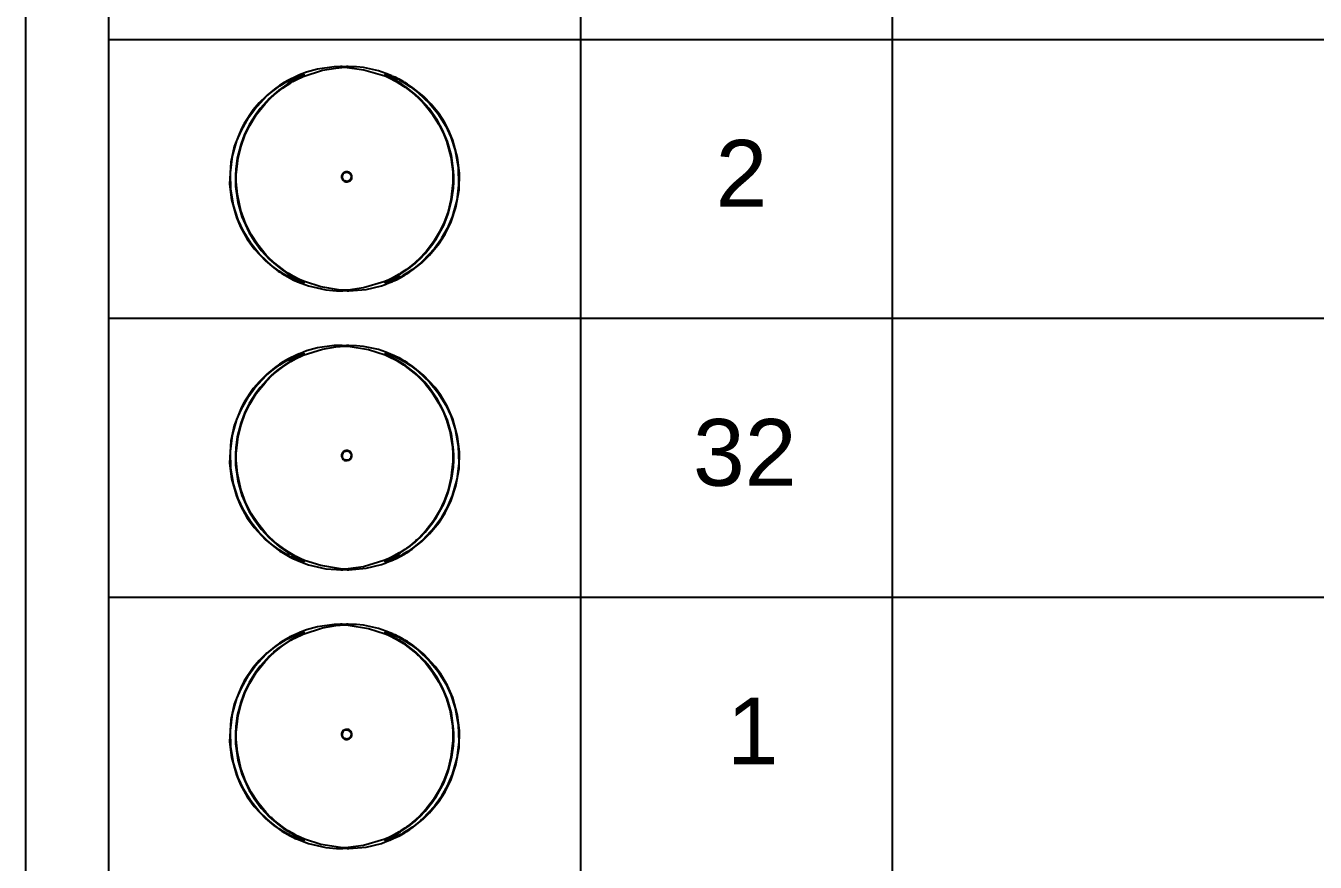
# Model space of a CAD drawing. Header units: millimetres. Extents: x 0 to 135, y -17 to 120.
# Drawn here: x 0 to 7.11, y 15.86 to 20.47 of the extents above; entities that cross this region are included whole.
import ezdxf

# ---------------------------------------------------------------- set-up
doc = ezdxf.new("R2010")
doc.units = ezdxf.units.MM
doc.layers.add('Plan View', color=7, linetype='Continuous')
doc.layers.add('Plant Legend', color=7, linetype='Continuous')
picture_1 = doc.add_image_def('image1.jpg', size_in_pixel=(8192, 8192))

# ---------------------------------------------------------------- blocks, each defined once
blk = doc.blocks.new('1')
at = {"flags": 1}
for tag in ['Export Name', 'Export Layer']:
    blk.add_attdef(tag, (0, 0), '', height=0.0254, dxfattribs=at)
at = {"layer": 'Plan View'}
image = blk.add_image(picture_1, insert=(0, 0), size_in_units=(120, 120), dxfattribs=dict(at, fade=50))
image.dxf.flags = 7
blk = doc.blocks.new('422')
at = {"layer": 'Plant Legend'}
for points in [[(0.4583, 119.2984), (21.053, 119.2984), (21.053, 6.5593), (0.4583, 6.5593)], [(1.7394, 19.0102), (1.7485, 19.0104), (1.7578, 19.0122), (1.7632, 19.0122), (1.7725, 19.0101), (1.7819, 19.0103), (1.8782, 19.0184), (1.9624, 19.0386), (1.9825, 19.0464), (2.0066, 19.0565), (2.0083, 19.057), (2.0189, 19.061), (2.028, 19.0655), (2.0308, 19.0664), (2.044, 19.0719), (2.0644, 19.0824), (2.0925, 19.0985), (2.0975, 19.102), (2.1176, 19.1145), (2.1243, 19.1192), (2.1297, 19.1225), (2.1376, 19.1285), (2.1844, 19.1657), (2.1911, 19.1724), (2.2272, 19.2072), (2.2795, 19.271), (2.3128, 19.3232), (2.3463, 19.3914), (2.373, 19.4704), (2.3905, 19.5679), (2.3928, 19.6602), (2.3823, 19.7457), (2.3556, 19.8421), (2.3315, 19.8984), (2.3088, 19.9411), (2.2794, 19.9865), (2.2363, 20.04), (2.1951, 20.0818), (2.135, 20.1309), (2.1054, 20.151), (2.0908, 20.1595), (2.0855, 20.163), (2.0587, 20.1777), (2.0547, 20.1796), (2.0373, 20.1885), (2.0306, 20.1911), (2.0253, 20.1929), (2.0186, 20.1965), (1.9865, 20.2091), (1.9451, 20.224), (1.8621, 20.2416), (1.8247, 20.2455), (1.7819, 20.2463), (1.7766, 20.2473), (1.7699, 20.2472), (1.7605, 20.2452), (1.7538, 20.2452), (1.7445, 20.2473), (1.7351, 20.2471), (1.7017, 20.2461), (1.6094, 20.2333), (1.5479, 20.2165), (1.5104, 20.2009), (1.4983, 20.1964), (1.4917, 20.193), (1.4524, 20.175), (1.4449, 20.1704), (1.4246, 20.159), (1.3994, 20.1429), (1.3713, 20.1229), (1.3312, 20.0903), (1.3259, 20.085), (1.2868, 20.0466), (1.2547, 20.0092), (1.2042, 19.9341), (1.1892, 19.9062), (1.1492, 19.8059), (1.1303, 19.7203), (1.1241, 19.5986), (1.1347, 19.5117), (1.1614, 19.4154), (1.1841, 19.3618), (1.2216, 19.2947), (1.259, 19.2427), (1.3219, 19.1756), (1.3676, 19.1373), (1.3915, 19.1199), (1.4021, 19.1128), (1.4115, 19.1065), (1.4583, 19.0796), (1.477, 19.0702), (1.4863, 19.0663), (1.4917, 19.0645), (1.4984, 19.061), (1.5586, 19.0373), (1.6549, 19.0158), (1.7137, 19.0107), (1.7351, 19.011)], [(1.5278, 19.054), (1.5091, 19.0602), (1.4917, 19.0669), (1.469, 19.0785), (1.4609, 19.0818), (1.4502, 19.0878), (1.4235, 19.1031), (1.3981, 19.1191), (1.3553, 19.151), (1.3298, 19.1734), (1.2882, 19.2148), (1.241, 19.2737), (1.2022, 19.3365), (1.1715, 19.4021), (1.1456, 19.4836), (1.1313, 19.5692), (1.1291, 19.6615), (1.1409, 19.7524), (1.1649, 19.838), (1.1874, 19.8915), (1.23, 19.9677), (1.2633, 20.0132), (1.3285, 20.0835), (1.3486, 20.1006), (1.3847, 20.1286), (1.4021, 20.1408), (1.4101, 20.1462), (1.4369, 20.1623), (1.4436, 20.1657), (1.4917, 20.1902), (1.4984, 20.1926), (1.5091, 20.1974), (1.5171, 20.2001), (1.5305, 20.204), (1.5332, 20.2041), (1.5345, 20.2036), (1.5352, 20.2031), (1.5345, 20.2016), (1.5332, 20.2002), (1.5158, 20.1905), (1.4777, 20.171), (1.4528, 20.1563), (1.4395, 20.1477), (1.3967, 20.1175), (1.37, 20.0958), (1.366, 20.0917), (1.3566, 20.084), (1.3513, 20.0785), (1.3419, 20.0707), (1.2924, 20.0157), (1.2683, 19.9838), (1.2323, 19.9262), (1.2067, 19.8741), (1.1854, 19.8179), (1.1667, 19.7431), (1.1584, 19.6829), (1.1563, 19.6441), (1.1561, 19.6147), (1.157, 19.604), (1.1574, 19.5866), (1.1698, 19.4983), (1.1923, 19.4194), (1.2309, 19.3336), (1.259, 19.2869), (1.2991, 19.2335), (1.3433, 19.1854), (1.3554, 19.1747), (1.3981, 19.1385), (1.4222, 19.1209), (1.4329, 19.1142), (1.4463, 19.1052), (1.4704, 19.0905), (1.481, 19.0847), (1.5318, 19.0583), (1.5333, 19.057), (1.5344, 19.0557), (1.5345, 19.0542), (1.5332, 19.0534), (1.5291, 19.0536)], [(1.7578, 19.0141), (1.7351, 19.0152), (1.6267, 19.0329), (1.5372, 19.0618), (1.5131, 19.0722), (1.4917, 19.0829), (1.4902, 19.0838), (1.4743, 19.0923), (1.4476, 19.1082), (1.4302, 19.1194), (1.4207, 19.1266), (1.374, 19.1629), (1.366, 19.1695), (1.3564, 19.1787), (1.3499, 19.1843), (1.3267, 19.2081), (1.2773, 19.2683), (1.2437, 19.3205), (1.2143, 19.378), (1.186, 19.4542), (1.167, 19.5411), (1.1607, 19.612), (1.1608, 19.6508), (1.1716, 19.7444), (1.1876, 19.8086), (1.2089, 19.8674), (1.2355, 19.9223), (1.2716, 19.9811), (1.3196, 20.0413), (1.3526, 20.0755), (1.37, 20.0914), (1.3994, 20.1153), (1.4155, 20.1275), (1.4409, 20.145), (1.4623, 20.1584), (1.4732, 20.1643), (1.4944, 20.1759), (1.5305, 20.193), (1.6375, 20.2269), (1.711, 20.2393), (1.7605, 20.2432), (1.8648, 20.2302), (1.9798, 20.1956), (1.9892, 20.1919), (2.0039, 20.1852), (2.0427, 20.1651), (2.0841, 20.1399), (2.0922, 20.1336), (2.143, 20.0945), (2.1523, 20.0866), (2.1604, 20.0787), (2.1644, 20.0757), (2.1913, 20.048), (2.2048, 20.0333), (2.2397, 19.9891), (2.2785, 19.9276), (2.3016, 19.8822), (2.3205, 19.8353), (2.3445, 19.7484), (2.355, 19.6668), (2.3556, 19.6533), (2.3562, 19.6067), (2.3454, 19.5131), (2.3295, 19.4489), (2.3081, 19.39), (2.2816, 19.3352), (2.2482, 19.2804), (2.2081, 19.2282), (2.1654, 19.1827), (2.1561, 19.1747), (2.1496, 19.168), (2.1443, 19.164), (2.1176, 19.1421), (2.1002, 19.1289), (2.0907, 19.1225), (2.0654, 19.1057), (2.06, 19.1025), (2.0173, 19.0789), (1.9985, 19.0695), (1.9758, 19.0602), (1.8635, 19.027), (1.7779, 19.0152)], [(1.9825, 19.0538), (1.982, 19.0543), (1.9825, 19.0558), (1.9878, 19.0599), (2.0012, 19.0669), (2.0416, 19.0878), (2.0587, 19.0979), (2.0643, 19.1012), (2.0694, 19.1045), (2.1176, 19.1376), (2.1243, 19.143), (2.147, 19.1615), (2.151, 19.1656), (2.1577, 19.1708), (2.1671, 19.1801), (2.1738, 19.1854), (2.2032, 19.2165), (2.246, 19.2697), (2.266, 19.2991), (2.3051, 19.3713), (2.3304, 19.4355), (2.3504, 19.5144), (2.3587, 19.5759), (2.3605, 19.612), (2.3609, 19.6428), (2.3596, 19.6709), (2.3475, 19.7578), (2.3262, 19.8342), (2.2992, 19.8982), (2.2714, 19.9494), (2.2244, 20.0159), (2.2085, 20.0347), (2.1722, 20.0734), (2.1629, 20.0814), (2.1575, 20.0868), (2.1508, 20.0921), (2.1029, 20.1309), (2.0748, 20.1497), (2.0466, 20.167), (2.032, 20.1751), (1.9865, 20.1982), (1.9837, 20.2004), (1.9826, 20.2018), (1.9825, 20.2032), (1.9838, 20.2039), (1.9865, 20.204), (1.9905, 20.203), (2.0146, 20.1945), (2.0253, 20.1905), (2.028, 20.1891), (2.0388, 20.1831), (2.0534, 20.177), (2.0641, 20.171), (2.0721, 20.1666), (2.0761, 20.1643), (2.0908, 20.1561), (2.1216, 20.1362), (2.163, 20.1051), (2.2276, 20.044), (2.2731, 19.9878), (2.3162, 19.9183), (2.3444, 19.8581), (2.3687, 19.7845), (2.3854, 19.6923), (2.3877, 19.5933), (2.3773, 19.5104), (2.3522, 19.4194), (2.3243, 19.3552), (2.2936, 19.3004), (2.287, 19.2897), (2.2538, 19.2442), (2.1885, 19.1738), (2.1826, 19.1694), (2.1764, 19.1633), (2.1323, 19.1287), (2.1069, 19.1112), (2.0801, 19.0951), (2.0681, 19.0884), (2.0288, 19.0691), (2.028, 19.0684), (2.0052, 19.0589), (1.9878, 19.0536), (1.9852, 19.0533), (1.9838, 19.0534)], [(1.7665, 19.612), (1.7732, 19.612), (1.7839, 19.6147), (1.7886, 19.6178), (1.7926, 19.6214), (1.7958, 19.6254), (1.7982, 19.6307), (1.7994, 19.6361), (1.7992, 19.6441), (1.7972, 19.6508), (1.795, 19.6548), (1.7926, 19.6577), (1.7885, 19.6615), (1.7846, 19.6642), (1.7806, 19.6659), (1.7752, 19.6669), (1.7652, 19.6668), (1.7592, 19.6652), (1.7508, 19.6602), (1.7468, 19.6561), (1.7443, 19.6521), (1.742, 19.6454), (1.7415, 19.6374), (1.7423, 19.6321), (1.7432, 19.6294), (1.7445, 19.6266), (1.7471, 19.6227), (1.7511, 19.6187), (1.7566, 19.6147), (1.7605, 19.6131), (1.7645, 19.6121)], [(1.7645, 19.6146), (1.7592, 19.6169), (1.7538, 19.6206), (1.751, 19.624), (1.7478, 19.6307), (1.7466, 19.6361), (1.7466, 19.6428), (1.7478, 19.6481), (1.7502, 19.6535), (1.7529, 19.6575), (1.7565, 19.6608), (1.7618, 19.6638), (1.7645, 19.6648), (1.7685, 19.6654), (1.7752, 19.6651), (1.7766, 19.6647), (1.7792, 19.6636), (1.7864, 19.6588), (1.7889, 19.6561), (1.7922, 19.6508), (1.794, 19.6454), (1.7946, 19.6388), (1.7935, 19.6321), (1.7921, 19.6281), (1.7886, 19.6221), (1.7859, 19.6195), (1.7792, 19.6151), (1.7776, 19.6147), (1.7766, 19.6142), (1.7712, 19.6136), (1.7672, 19.6138), (1.7659, 19.614)], [(1.7394, 17.4727), (1.7485, 17.4729), (1.7578, 17.4747), (1.7632, 17.4747), (1.7725, 17.4726), (1.7819, 17.4728), (1.8782, 17.4809), (1.9624, 17.5011), (1.9825, 17.5089), (2.0066, 17.519), (2.0083, 17.5195), (2.0189, 17.5235), (2.028, 17.528), (2.0308, 17.5289), (2.044, 17.5344), (2.0644, 17.5449), (2.0925, 17.561), (2.0975, 17.5645), (2.1176, 17.577), (2.1243, 17.5817), (2.1297, 17.585), (2.1376, 17.591), (2.1844, 17.6282), (2.1911, 17.6349), (2.2272, 17.6697), (2.2795, 17.7335), (2.3128, 17.7857), (2.3463, 17.8539), (2.373, 17.9329), (2.3905, 18.0304), (2.3928, 18.1227), (2.3823, 18.2082), (2.3556, 18.3046), (2.3262, 18.3716), (2.2874, 18.4372), (2.258, 18.4772), (2.1951, 18.5443), (2.135, 18.5934), (2.1054, 18.6135), (2.0908, 18.622), (2.0855, 18.6255), (2.0587, 18.6403), (2.0547, 18.6421), (2.0373, 18.651), (2.0306, 18.6536), (2.0253, 18.6553), (2.0238, 18.6563), (1.9865, 18.6716), (1.9451, 18.6865), (1.8621, 18.7041), (1.8247, 18.708), (1.7819, 18.7088), (1.7766, 18.7098), (1.7699, 18.7097), (1.7605, 18.7078), (1.7538, 18.7077), (1.7445, 18.7098), (1.7351, 18.7096), (1.7017, 18.7086), (1.6094, 18.6958), (1.5479, 18.679), (1.5154, 18.6656), (1.5104, 18.6634), (1.5089, 18.6629), (1.5077, 18.6623), (1.4983, 18.6589), (1.4917, 18.6555), (1.4524, 18.6375), (1.4449, 18.6329), (1.4206, 18.6188), (1.3994, 18.6054), (1.3713, 18.5854), (1.3293, 18.5506), (1.3259, 18.5475), (1.2868, 18.5091), (1.2547, 18.4717), (1.2042, 18.3966), (1.1892, 18.3687), (1.1492, 18.2684), (1.1303, 18.1828), (1.1241, 18.0611), (1.1347, 17.9742), (1.1614, 17.8779), (1.1841, 17.8243), (1.2216, 17.7572), (1.259, 17.7052), (1.3219, 17.6381), (1.3676, 17.5998), (1.3915, 17.5824), (1.4021, 17.5753), (1.4115, 17.569), (1.4583, 17.5421), (1.477, 17.5327), (1.4863, 17.5288), (1.4917, 17.527), (1.4984, 17.5235), (1.5586, 17.4999), (1.6549, 17.4783), (1.7137, 17.4732), (1.7351, 17.4735)], [(1.5278, 17.5165), (1.5091, 17.5227), (1.4917, 17.5294), (1.469, 17.541), (1.4609, 17.5443), (1.4502, 17.5503), (1.4235, 17.5656), (1.3981, 17.5816), (1.3553, 17.6135), (1.3298, 17.6359), (1.2882, 17.6773), (1.241, 17.7362), (1.2022, 17.799), (1.1715, 17.8646), (1.1456, 17.9461), (1.1313, 18.0317), (1.1291, 18.124), (1.1409, 18.2149), (1.1649, 18.3005), (1.1874, 18.354), (1.23, 18.4302), (1.2633, 18.4757), (1.3285, 18.546), (1.374, 18.5832), (1.4021, 18.6033), (1.4369, 18.6248), (1.4436, 18.6282), (1.4917, 18.6527), (1.4984, 18.6551), (1.5091, 18.6599), (1.5171, 18.6626), (1.5305, 18.6665), (1.5332, 18.6666), (1.5345, 18.6661), (1.5352, 18.6656), (1.5345, 18.6641), (1.5332, 18.6627), (1.5265, 18.6586), (1.4777, 18.6335), (1.4528, 18.6188), (1.3981, 18.5812), (1.3927, 18.5768), (1.37, 18.5583), (1.366, 18.5542), (1.3566, 18.5465), (1.3513, 18.541), (1.3419, 18.5332), (1.2924, 18.4782), (1.2683, 18.4463), (1.2323, 18.3887), (1.2067, 18.3366), (1.1854, 18.2804), (1.1667, 18.2056), (1.1584, 18.1454), (1.1567, 18.1093), (1.1561, 18.0772), (1.157, 18.0665), (1.1574, 18.0491), (1.1698, 17.9608), (1.1923, 17.8819), (1.2309, 17.7961), (1.259, 17.7494), (1.2991, 17.696), (1.3433, 17.6479), (1.3554, 17.6372), (1.3981, 17.601), (1.4222, 17.5834), (1.4463, 17.5677), (1.4704, 17.553), (1.481, 17.5472), (1.5318, 17.5208), (1.5333, 17.5195), (1.5344, 17.5182), (1.5345, 17.5167), (1.5332, 17.5159), (1.5291, 17.5161)], [(1.7578, 17.4766), (1.7351, 17.4777), (1.6267, 17.4954), (1.5372, 17.5243), (1.5131, 17.5347), (1.4917, 17.5454), (1.4902, 17.5463), (1.4743, 17.5548), (1.4476, 17.5707), (1.4275, 17.5841), (1.4207, 17.5891), (1.374, 17.6254), (1.366, 17.632), (1.3564, 17.6412), (1.3526, 17.6442), (1.3267, 17.6706), (1.2773, 17.7308), (1.2437, 17.783), (1.2143, 17.8405), (1.186, 17.9167), (1.167, 18.0036), (1.1607, 18.0745), (1.1608, 18.1133), (1.1716, 18.2069), (1.1876, 18.2711), (1.2089, 18.3299), (1.2355, 18.3848), (1.2716, 18.4436), (1.3196, 18.5038), (1.3526, 18.538), (1.37, 18.5539), (1.4155, 18.59), (1.4489, 18.6126), (1.4623, 18.6209), (1.4827, 18.6322), (1.4837, 18.6329), (1.5305, 18.6555), (1.6375, 18.6894), (1.711, 18.7018), (1.7592, 18.7057), (1.7779, 18.7047), (1.8902, 18.6869), (1.9825, 18.657), (2.0012, 18.649), (2.0052, 18.6469), (2.0427, 18.6276), (2.0841, 18.6024), (2.0922, 18.5961), (2.143, 18.557), (2.1523, 18.5491), (2.1604, 18.5412), (2.1644, 18.5382), (2.1903, 18.5118), (2.2048, 18.4958), (2.2397, 18.4516), (2.2785, 18.3901), (2.3016, 18.3447), (2.3205, 18.2978), (2.3392, 18.235), (2.3537, 18.1467), (2.3556, 18.1158), (2.3562, 18.0692), (2.3454, 17.9755), (2.3295, 17.9114), (2.3081, 17.8525), (2.2816, 17.7977), (2.2482, 17.7429), (2.2081, 17.6907), (2.1654, 17.6452), (2.1561, 17.6372), (2.1496, 17.6305), (2.1443, 17.6265), (2.1176, 17.6046), (2.1002, 17.5914), (2.0907, 17.585), (2.0654, 17.5682), (2.06, 17.565), (2.0173, 17.5414), (1.9985, 17.532), (1.9758, 17.5227), (1.8635, 17.4895), (1.7779, 17.4777)], [(1.9825, 17.5163), (1.982, 17.5168), (1.9825, 17.5183), (1.9878, 17.5224), (2.0012, 17.5294), (2.0416, 17.5503), (2.0587, 17.5604), (2.0643, 17.5637), (2.0694, 17.567), (2.1176, 17.6001), (2.1243, 17.6055), (2.147, 17.624), (2.151, 17.6281), (2.1577, 17.6333), (2.1671, 17.6426), (2.1738, 17.6479), (2.2032, 17.679), (2.246, 17.7322), (2.266, 17.7616), (2.3051, 17.8338), (2.3304, 17.898), (2.3504, 17.9769), (2.3587, 18.0384), (2.3605, 18.0745), (2.3609, 18.1053), (2.3596, 18.1334), (2.3475, 18.2203), (2.3262, 18.2967), (2.2992, 18.3607), (2.2714, 18.4119), (2.2244, 18.4784), (2.2005, 18.5065), (2.1722, 18.5359), (2.1629, 18.5439), (2.1575, 18.5493), (2.1508, 18.5546), (2.0948, 18.599), (2.0801, 18.6086), (2.0439, 18.6308), (2.032, 18.6376), (1.9865, 18.6607), (1.9837, 18.6629), (1.9826, 18.6643), (1.9825, 18.6657), (1.9838, 18.6664), (1.9852, 18.6667), (1.9878, 18.6663), (2.0146, 18.657), (2.0253, 18.653), (2.028, 18.6516), (2.0388, 18.6456), (2.0534, 18.6395), (2.0641, 18.6335), (2.0761, 18.6268), (2.0908, 18.6186), (2.1216, 18.5987), (2.163, 18.5676), (2.2276, 18.5065), (2.2731, 18.4503), (2.3162, 18.3808), (2.3444, 18.3206), (2.3687, 18.247), (2.3854, 18.1548), (2.388, 18.0598), (2.3773, 17.9729), (2.3522, 17.8819), (2.3243, 17.8177), (2.2936, 17.7629), (2.287, 17.7522), (2.2538, 17.7067), (2.1885, 17.6363), (2.1826, 17.6319), (2.1764, 17.6258), (2.1323, 17.5912), (2.1069, 17.5737), (2.0801, 17.5576), (2.0681, 17.5509), (2.0288, 17.5316), (2.028, 17.5309), (2.0052, 17.5214), (1.9878, 17.5161), (1.9852, 17.5158), (1.9838, 17.5159)], [(1.7652, 18.0745), (1.7732, 18.0745), (1.7839, 18.0772), (1.7899, 18.0814), (1.7939, 18.0853), (1.7966, 18.0893), (1.7993, 18.0977), (1.7994, 18.1053), (1.7972, 18.1133), (1.795, 18.1173), (1.7926, 18.1202), (1.7885, 18.124), (1.7846, 18.1267), (1.7806, 18.1284), (1.7752, 18.1294), (1.7655, 18.1293), (1.7645, 18.1289), (1.7592, 18.1277), (1.7508, 18.1227), (1.7468, 18.1186), (1.7443, 18.1146), (1.742, 18.1079), (1.7415, 18.0999), (1.7432, 18.0919), (1.7445, 18.0891), (1.7471, 18.0852), (1.7511, 18.0812), (1.7566, 18.0772), (1.7605, 18.0756)], [(1.7645, 18.0771), (1.7592, 18.0794), (1.7538, 18.0831), (1.751, 18.0865), (1.7478, 18.0932), (1.7466, 18.0986), (1.7466, 18.1053), (1.7478, 18.1106), (1.7502, 18.116), (1.7529, 18.12), (1.7565, 18.1233), (1.7618, 18.1263), (1.7645, 18.1273), (1.7685, 18.1279), (1.7752, 18.1276), (1.7766, 18.1272), (1.7792, 18.1261), (1.7864, 18.1213), (1.7889, 18.1186), (1.7922, 18.1133), (1.794, 18.1079), (1.7946, 18.1013), (1.7935, 18.0946), (1.7921, 18.0906), (1.7886, 18.0846), (1.7859, 18.0821), (1.7792, 18.0776), (1.7776, 18.0772), (1.7766, 18.0767), (1.7712, 18.0761), (1.7672, 18.0763), (1.7659, 18.0765)], [(1.7394, 15.9352), (1.7485, 15.9354), (1.7578, 15.9372), (1.7632, 15.9372), (1.7725, 15.9351), (1.7819, 15.9353), (1.8782, 15.9434), (1.9624, 15.9636), (1.9825, 15.9714), (2.0066, 15.9815), (2.0083, 15.982), (2.0189, 15.986), (2.028, 15.9905), (2.0308, 15.9914), (2.044, 15.9969), (2.0644, 16.0074), (2.0925, 16.0235), (2.0975, 16.027), (2.1176, 16.0395), (2.1243, 16.0442), (2.1297, 16.0476), (2.1376, 16.0535), (2.1844, 16.0907), (2.1911, 16.0974), (2.2272, 16.1322), (2.2795, 16.196), (2.3128, 16.2482), (2.3463, 16.3164), (2.373, 16.3954), (2.3905, 16.4929), (2.3928, 16.5852), (2.3823, 16.6707), (2.3556, 16.7671), (2.3262, 16.8341), (2.2874, 16.8997), (2.258, 16.9397), (2.1951, 17.0068), (2.135, 17.0559), (2.1054, 17.076), (2.0908, 17.0845), (2.0855, 17.088), (2.0587, 17.1028), (2.0547, 17.1046), (2.0373, 17.1135), (2.0306, 17.1161), (2.0253, 17.1178), (2.0238, 17.1188), (1.9865, 17.1341), (1.9451, 17.149), (1.8621, 17.1666), (1.8247, 17.1705), (1.7819, 17.1713), (1.7766, 17.1723), (1.7699, 17.1722), (1.7605, 17.1703), (1.7538, 17.1702), (1.7445, 17.1723), (1.7351, 17.1721), (1.7017, 17.1711), (1.6094, 17.1583), (1.5479, 17.1415), (1.5154, 17.1281), (1.5104, 17.1259), (1.5089, 17.1254), (1.5077, 17.1248), (1.4983, 17.1214), (1.4917, 17.118), (1.4524, 17.1), (1.4449, 17.0954), (1.4206, 17.0813), (1.3994, 17.0679), (1.3713, 17.0479), (1.3293, 17.0131), (1.3259, 17.01), (1.2868, 16.9716), (1.2547, 16.9342), (1.2042, 16.8591), (1.1892, 16.8312), (1.1492, 16.7309), (1.1303, 16.6453), (1.1241, 16.5236), (1.1347, 16.4367), (1.1614, 16.3404), (1.1841, 16.2868), (1.2216, 16.2197), (1.259, 16.1677), (1.3219, 16.1006), (1.3676, 16.0623), (1.3915, 16.0449), (1.4021, 16.0378), (1.4115, 16.0315), (1.4583, 16.0046), (1.477, 15.9952), (1.4863, 15.9913), (1.4917, 15.9895), (1.4984, 15.986), (1.5586, 15.9624), (1.6549, 15.9408), (1.7137, 15.9357), (1.7351, 15.936)], [(1.7578, 15.9391), (1.7351, 15.9402), (1.6267, 15.9579), (1.5372, 15.9868), (1.5131, 15.9972), (1.4917, 16.0079), (1.4902, 16.0088), (1.4743, 16.0173), (1.4476, 16.0332), (1.4275, 16.0466), (1.4207, 16.0516), (1.374, 16.0879), (1.366, 16.0945), (1.3564, 16.1037), (1.3526, 16.1067), (1.3267, 16.1331), (1.2773, 16.1933), (1.2437, 16.2455), (1.2143, 16.303), (1.186, 16.3792), (1.167, 16.4661), (1.1607, 16.537), (1.1608, 16.5758), (1.1716, 16.6694), (1.1876, 16.7336), (1.2089, 16.7924), (1.2355, 16.8473), (1.2716, 16.9061), (1.3196, 16.9663), (1.3526, 17.0005), (1.37, 17.0164), (1.4155, 17.0525), (1.4489, 17.0751), (1.4623, 17.0834), (1.4827, 17.0947), (1.4837, 17.0954), (1.5305, 17.118), (1.6375, 17.1519), (1.711, 17.1643), (1.7592, 17.1682), (1.7779, 17.1672), (1.8902, 17.1494), (1.9825, 17.1195), (2.0012, 17.1115), (2.0052, 17.1094), (2.0427, 17.0901), (2.0841, 17.0649), (2.0922, 17.0586), (2.143, 17.0195), (2.1523, 17.0116), (2.1604, 17.0037), (2.1644, 17.0007), (2.1903, 16.9743), (2.2048, 16.9583), (2.2397, 16.9141), (2.2785, 16.8526), (2.3016, 16.8072), (2.3205, 16.7604), (2.3392, 16.6975), (2.3537, 16.6092), (2.3556, 16.5783), (2.3562, 16.5317), (2.3454, 16.4381), (2.3295, 16.3739), (2.3081, 16.315), (2.2816, 16.2602), (2.2482, 16.2054), (2.2081, 16.1532), (2.1654, 16.1077), (2.1561, 16.0997), (2.1496, 16.093), (2.1443, 16.089), (2.1176, 16.0671), (2.1002, 16.0539), (2.0907, 16.0476), (2.0654, 16.0307), (2.06, 16.0275), (2.0173, 16.0039), (1.9985, 15.9945), (1.9758, 15.9852), (1.8635, 15.952), (1.7779, 15.9402)], [(1.5278, 15.979), (1.5091, 15.9852), (1.4917, 15.9919), (1.469, 16.0035), (1.4609, 16.0068), (1.4502, 16.0128), (1.4235, 16.0281), (1.3981, 16.0441), (1.3553, 16.076), (1.3298, 16.0984), (1.2882, 16.1398), (1.241, 16.1987), (1.2022, 16.2615), (1.1715, 16.3271), (1.1456, 16.4086), (1.1313, 16.4942), (1.1291, 16.5865), (1.1409, 16.6774), (1.1649, 16.763), (1.1874, 16.8165), (1.23, 16.8927), (1.2633, 16.9382), (1.3285, 17.0085), (1.374, 17.0457), (1.4021, 17.0658), (1.4369, 17.0873), (1.4436, 17.0907), (1.4917, 17.1152), (1.4984, 17.1176), (1.5091, 17.1224), (1.5171, 17.1251), (1.5305, 17.129), (1.5332, 17.1291), (1.5345, 17.1286), (1.5352, 17.1281), (1.5345, 17.1266), (1.5332, 17.1252), (1.5265, 17.1211), (1.4777, 17.096), (1.4528, 17.0813), (1.3981, 17.0437), (1.3927, 17.0393), (1.37, 17.0208), (1.366, 17.0167), (1.3566, 17.009), (1.3513, 17.0035), (1.3419, 16.9957), (1.2924, 16.9407), (1.2683, 16.9088), (1.2323, 16.8512), (1.2067, 16.7991), (1.1854, 16.7429), (1.1667, 16.6681), (1.1584, 16.6079), (1.1567, 16.5718), (1.1561, 16.5397), (1.157, 16.529), (1.1574, 16.5116), (1.1698, 16.4233), (1.1923, 16.3444), (1.2309, 16.2586), (1.259, 16.2119), (1.2991, 16.1585), (1.3433, 16.1104), (1.3554, 16.0997), (1.3981, 16.0635), (1.4222, 16.0459), (1.4463, 16.0302), (1.4704, 16.0155), (1.481, 16.0097), (1.5318, 15.9833), (1.5333, 15.982), (1.5344, 15.9807), (1.5345, 15.9792), (1.5332, 15.9784), (1.5291, 15.9786)], [(1.9825, 15.9788), (1.982, 15.9793), (1.9825, 15.9808), (1.9878, 15.9849), (2.0012, 15.9919), (2.0416, 16.0128), (2.0587, 16.0229), (2.0643, 16.0262), (2.0694, 16.0296), (2.1176, 16.0626), (2.1243, 16.068), (2.147, 16.0865), (2.151, 16.0906), (2.1577, 16.0958), (2.1671, 16.1051), (2.1738, 16.1104), (2.2032, 16.1415), (2.246, 16.1947), (2.266, 16.2241), (2.3051, 16.2963), (2.3304, 16.3605), (2.3504, 16.4394), (2.3587, 16.5009), (2.3605, 16.537), (2.3609, 16.5678), (2.3596, 16.5959), (2.3475, 16.6828), (2.3262, 16.7592), (2.2992, 16.8232), (2.2714, 16.8744), (2.2244, 16.9409), (2.2005, 16.969), (2.1722, 16.9984), (2.1629, 17.0064), (2.1575, 17.0118), (2.1508, 17.0171), (2.0948, 17.0615), (2.0801, 17.0711), (2.0439, 17.0933), (2.032, 17.1001), (1.9865, 17.1232), (1.9837, 17.1254), (1.9826, 17.1268), (1.9825, 17.1283), (1.9838, 17.1289), (1.9852, 17.1292), (1.9878, 17.1288), (2.0146, 17.1195), (2.0253, 17.1155), (2.028, 17.1141), (2.0388, 17.1081), (2.0534, 17.102), (2.0641, 17.096), (2.0761, 17.0893), (2.0908, 17.0811), (2.1216, 17.0612), (2.163, 17.0301), (2.2276, 16.969), (2.2731, 16.9128), (2.3162, 16.8433), (2.3444, 16.7831), (2.3687, 16.7095), (2.3854, 16.6173), (2.388, 16.5223), (2.3773, 16.4354), (2.3522, 16.3444), (2.3243, 16.2802), (2.2936, 16.2254), (2.287, 16.2147), (2.2538, 16.1692), (2.1885, 16.0988), (2.1826, 16.0944), (2.1764, 16.0883), (2.1323, 16.0537), (2.1069, 16.0362), (2.0801, 16.0201), (2.0681, 16.0134), (2.0288, 15.9941), (2.028, 15.9934), (2.0052, 15.9839), (1.9878, 15.9786), (1.9852, 15.9783), (1.9838, 15.9784)], [(1.7652, 16.537), (1.7732, 16.537), (1.7839, 16.5397), (1.7899, 16.5439), (1.7939, 16.5478), (1.7966, 16.5518), (1.7993, 16.5603), (1.7994, 16.5678), (1.7972, 16.5758), (1.795, 16.5798), (1.7926, 16.5827), (1.7885, 16.5865), (1.7846, 16.5892), (1.7806, 16.5909), (1.7752, 16.5919), (1.7655, 16.5918), (1.7645, 16.5914), (1.7592, 16.5902), (1.7508, 16.5852), (1.7468, 16.5811), (1.7443, 16.5771), (1.742, 16.5704), (1.7415, 16.5624), (1.7432, 16.5544), (1.7445, 16.5516), (1.7471, 16.5477), (1.7511, 16.5437), (1.7566, 16.5397), (1.7605, 16.5381)], [(1.7645, 16.5396), (1.7592, 16.5419), (1.7538, 16.5457), (1.751, 16.5491), (1.7478, 16.5557), (1.7466, 16.5611), (1.7466, 16.5678), (1.7478, 16.5731), (1.7502, 16.5785), (1.7529, 16.5825), (1.7565, 16.5858), (1.7618, 16.5888), (1.7645, 16.5898), (1.7685, 16.5904), (1.7752, 16.5901), (1.7766, 16.5897), (1.7792, 16.5886), (1.7864, 16.5838), (1.7889, 16.5811), (1.7922, 16.5758), (1.794, 16.5704), (1.7946, 16.5638), (1.7935, 16.5571), (1.7921, 16.5531), (1.7886, 16.5471), (1.7859, 16.5446), (1.7792, 16.5401), (1.7776, 16.5397), (1.7766, 16.5392), (1.7712, 16.5386), (1.7672, 16.5388), (1.7659, 16.539)]]:
    blk.add_lwpolyline(points, close=True, dxfattribs=at)
for points in [[(3.06, 118.0871), (3.06, 6.5595)], [(4.7795, 118.0871), (4.7795, 6.5595)], [(0.4583, 20.3968), (21.053, 20.3968)], [(0.4583, 18.8593), (21.053, 18.8593)], [(0.4583, 17.3218), (21.053, 17.3218)]]:
    blk.add_lwpolyline(points, dxfattribs=at)
at = {"flags": 1}
for tag in ['Export Name', 'Export Layer']:
    blk.add_attdef(tag, (0, 0), '', height=0.0254, dxfattribs=at)
at = {"layer": 'Plant Legend', "char_height": 0.368116, "attachment_point": 1}
for s, insert in [('\\fArial|b0|i0;2', (3.805, 19.8427)), ('\\fArial|b0|i0;32', (3.6801, 18.3038)), ('\\fArial|b0|i0;1', (3.8667, 16.7677))]:
    blk.add_mtext(s, dxfattribs=dict(at, insert=insert))

msp = doc.modelspace()

# ---------------------------------------------------------------- block references
at = {"layer": 'Plan View', "color": 7}
msp.add_blockref('1', (0, 0), dxfattribs=at)
at = {"layer": 'Plant Legend', "color": 7}
msp.add_blockref('422', (0, 0), dxfattribs=at)

doc.saveas('drawing.dxf')
